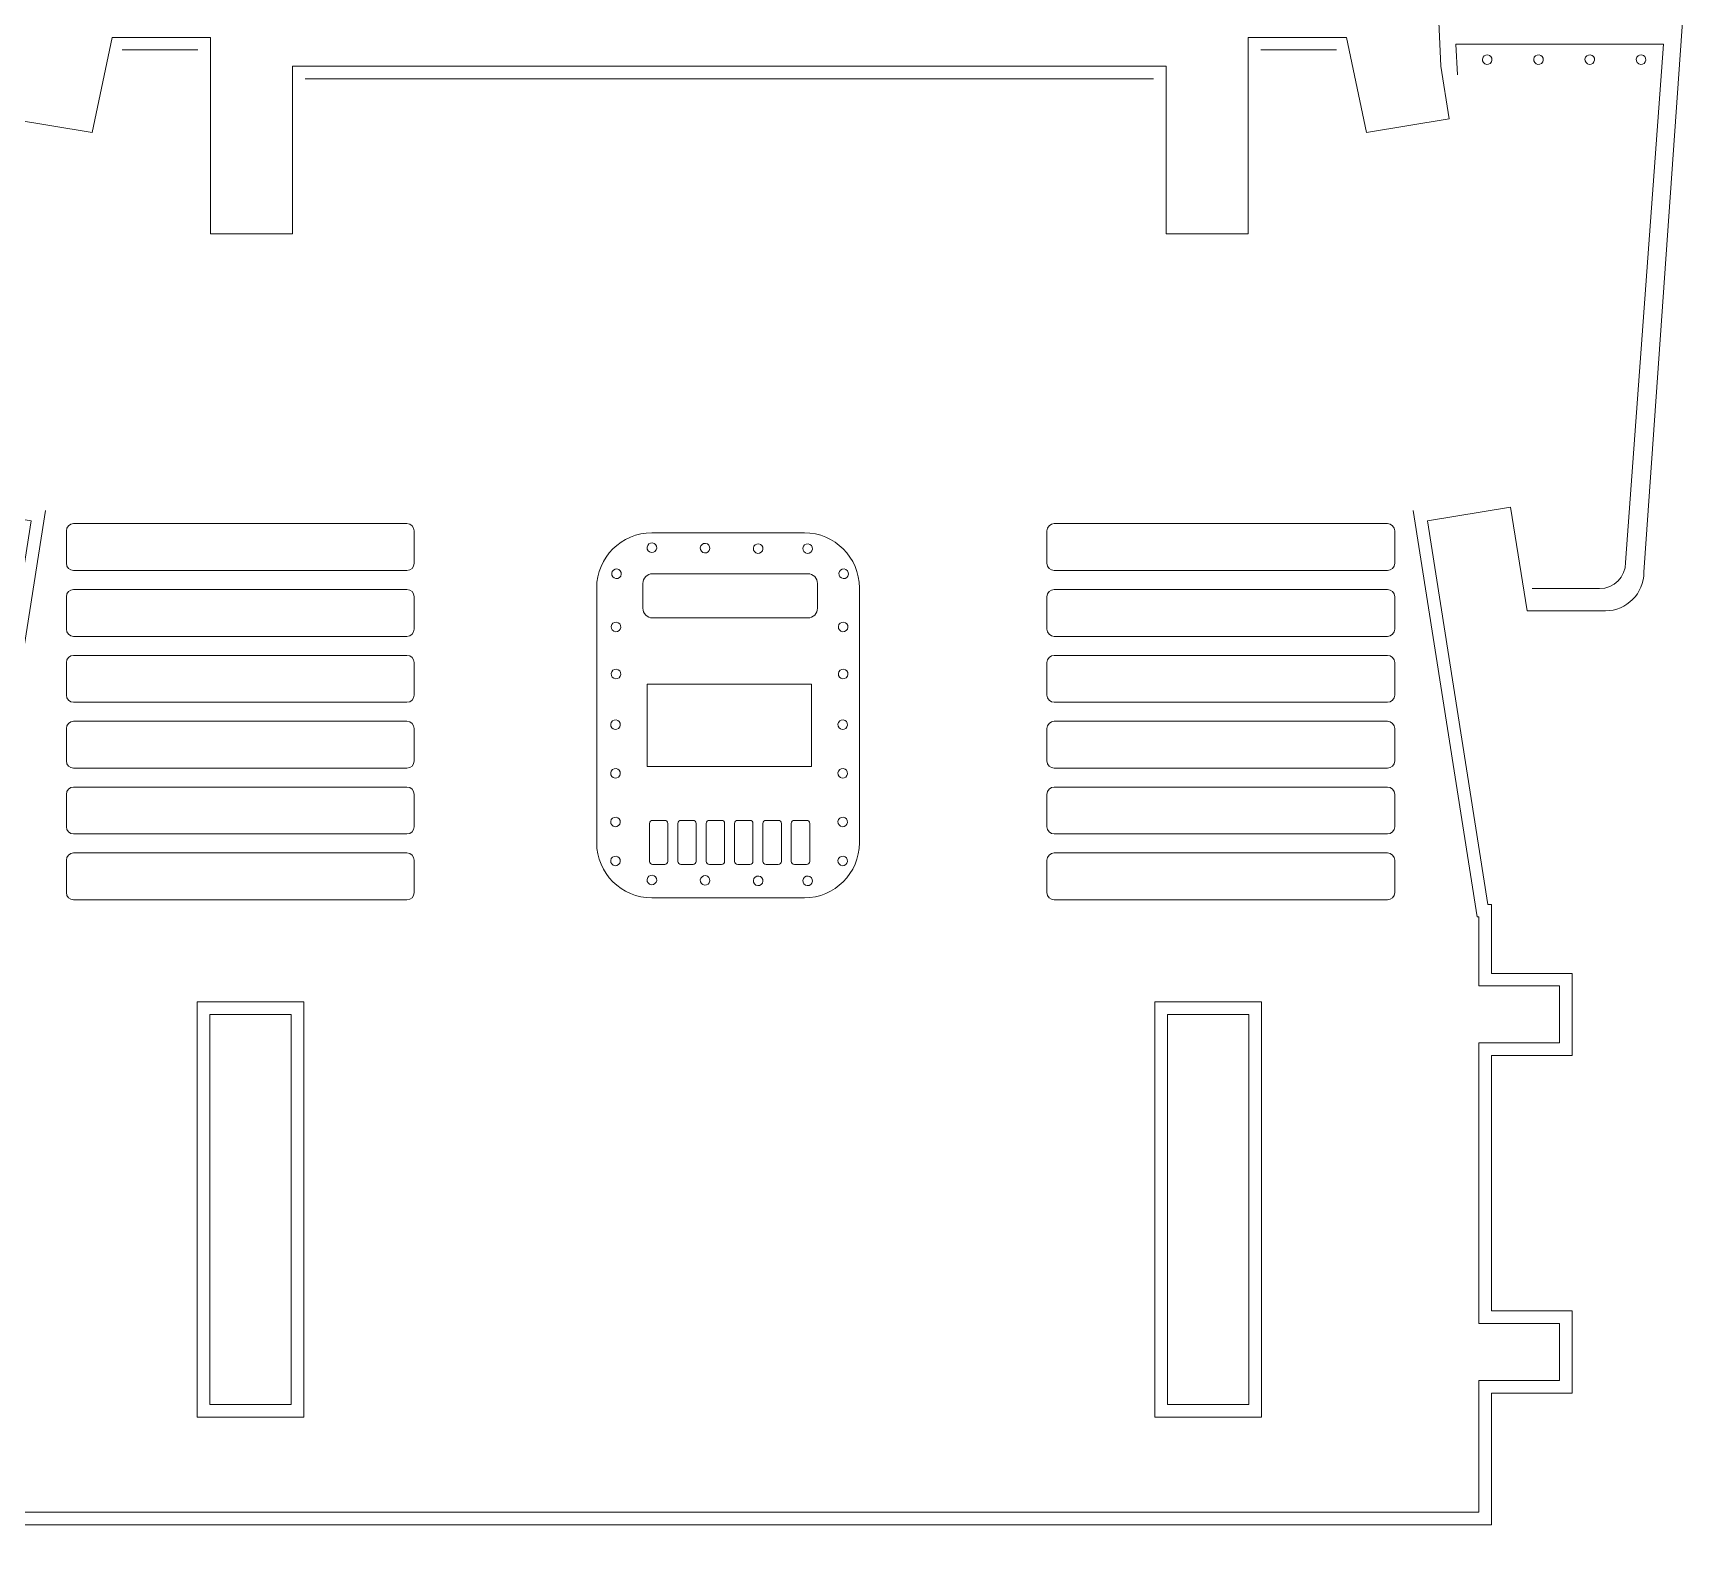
# Model space of a CAD drawing. Header units: centimetres. Extents: x -162 to 162, y -134 to 134.
# Drawn here: x 50.65 to 65.95, y -57.49 to -43.3 of the extents above; entities that cross this region are included whole.
import ezdxf

# ---------------------------------------------------------------- set-up
doc = ezdxf.new("R2010")
doc.units = ezdxf.units.CM
doc.header["$MEASUREMENT"] = 0
doc.layers.add('Capa 1', color=7, linetype='Continuous')
doc.layers.add('GUIDE', color=7, linetype='Continuous')

msp = doc.modelspace()

# ---------------------------------------------------------------- linework, layer by layer
at = {"layer": 'Capa 1', "lineweight": 9}
for points, knots in [([(63.68778, -43.20147), (63.68778, -43.20147), (63.70747, -43.61366), (63.70747, -43.61366), (63.70747, -43.61366), (63.78457, -44.10111), (63.78457, -44.10111), (63.78457, -44.10111), (63.01841, -44.22834), (63.01841, -44.22834), (63.01841, -44.22834), (62.83294, -43.34484), (62.83294, -43.34484), (62.83294, -43.34484), (61.92074, -43.34484), (61.92074, -43.34484), (61.92074, -43.34484), (61.92074, -45.16741), (61.92074, -45.16741), (61.92074, -45.16741), (61.1591, -45.16741), (61.1591, -45.16741), (61.1591, -45.16741), (61.1591, -43.61366), (61.1591, -43.61366), (61.1591, -43.61366), (56.91203, -43.61366), (56.91203, -43.61366), (56.91203, -43.61366), (53.06078, -43.61366), (53.06078, -43.61366), (53.06078, -43.61366), (53.06078, -45.16741), (53.06078, -45.16741), (53.06078, -45.16741), (52.29913, -45.16741), (52.29913, -45.16741), (52.29913, -45.16741), (52.29913, -43.34484), (52.29913, -43.34484), (52.29913, -43.34484), (51.38693, -43.34484), (51.38693, -43.34484), (51.38693, -43.34484), (51.20147, -44.22834), (51.20147, -44.22834), (51.20147, -44.22834), (50.43531, -44.10111), (50.43531, -44.10111), (50.43531, -44.10111), (50.5124, -43.61366), (50.5124, -43.61366), (50.5124, -43.61366), (50.53209, -43.20147), (50.53209, -43.20147), (50.53209, -43.20147), (48.27135, -43.20147), (48.27135, -43.20147), (48.27135, -43.20147), (48.62977, -48.30273), (48.62977, -48.30273), (48.62977, -48.50075), (48.79017, -48.66115), (48.98732, -48.66115), (48.98732, -48.66115), (49.71401, -48.66115), (49.71401, -48.66115), (49.71401, -48.66115), (49.86631, -47.69876), (49.86631, -47.69876), (49.86631, -47.69876), (50.63605, -47.82691), (50.63605, -47.82691), (50.63605, -47.82691), (50.07689, -51.38248), (50.07689, -51.38248), (50.07689, -51.38248), (50.04377, -51.38248), (50.04377, -51.38248), (50.04377, -51.38248), (50.04377, -52.02206), (50.04377, -52.02206), (50.04377, -52.02206), (49.28234, -52.02206), (49.28234, -52.02206), (49.28234, -52.02206), (49.28234, -52.78405), (49.28234, -52.78405), (49.28234, -52.78405), (50.04377, -52.78405), (50.04377, -52.78405), (50.04377, -52.78405), (50.04377, -55.15042), (50.04377, -55.15042), (50.04377, -55.15042), (49.28234, -55.15042), (49.28234, -55.15042), (49.28234, -55.15042), (49.28234, -55.91242), (49.28234, -55.91242), (49.28234, -55.91242), (50.04377, -55.91242), (50.04377, -55.91242), (50.04377, -55.91242), (50.04377, -57.13334), (50.04377, -57.13334), (50.04377, -57.13334), (56.91203, -57.13334), (56.91203, -57.13334), (56.91203, -57.13334), (64.17611, -57.13334), (64.17611, -57.13334), (64.17611, -57.13334), (64.17611, -55.91242), (64.17611, -55.91242), (64.17611, -55.91242), (64.92533, -55.91242), (64.92533, -55.91242), (64.92533, -55.91242), (64.92533, -55.15042), (64.92533, -55.15042), (64.92533, -55.15042), (64.17611, -55.15042), (64.17611, -55.15042), (64.17611, -55.15042), (64.17611, -52.78405), (64.17611, -52.78405), (64.17611, -52.78405), (64.92533, -52.78405), (64.92533, -52.78405), (64.92533, -52.78405), (64.92533, -52.02206), (64.92533, -52.02206), (64.92533, -52.02206), (64.17611, -52.02206), (64.17611, -52.02206), (64.17611, -52.02206), (64.17611, -51.38248), (64.17611, -51.38248), (64.17611, -51.38248), (64.14299, -51.38248), (64.14299, -51.38248), (64.14299, -51.38248), (63.58383, -47.82691), (63.58383, -47.82691), (63.58383, -47.82691), (64.35357, -47.69876), (64.35357, -47.69876), (64.35357, -47.69876), (64.50587, -48.66115), (64.50587, -48.66115), (64.50587, -48.66115), (65.23256, -48.66115), (65.23256, -48.66115), (65.42971, -48.66115), (65.59011, -48.50075), (65.59011, -48.30273), (65.59011, -48.30273), (65.94853, -43.20147), (65.94853, -43.20147), (65.94853, -43.20147), (63.68778, -43.20147), (63.68778, -43.20147)], [0, 0, 0, 0, 0.01851852, 0.01851852, 0.01851852, 0.03703704, 0.03703704, 0.03703704, 0.05555556, 0.05555556, 0.05555556, 0.07407407, 0.07407407, 0.07407407, 0.09259259, 0.09259259, 0.09259259, 0.11111111, 0.11111111, 0.11111111, 0.12962963, 0.12962963, 0.12962963, 0.14814815, 0.14814815, 0.14814815, 0.16666667, 0.16666667, 0.16666667, 0.18518519, 0.18518519, 0.18518519, 0.2037037, 0.2037037, 0.2037037, 0.22222222, 0.22222222, 0.22222222, 0.24074074, 0.24074074, 0.24074074, 0.25925926, 0.25925926, 0.25925926, 0.27777778, 0.27777778, 0.27777778, 0.2962963, 0.2962963, 0.2962963, 0.31481481, 0.31481481, 0.31481481, 0.33333333, 0.33333333, 0.33333333, 0.35185185, 0.35185185, 0.35185185, 0.37037037, 0.37037037, 0.37037037, 0.38888889, 0.38888889, 0.38888889, 0.40740741, 0.40740741, 0.40740741, 0.42592593, 0.42592593, 0.42592593, 0.44444444, 0.44444444, 0.44444444, 0.46296296, 0.46296296, 0.46296296, 0.48148148, 0.48148148, 0.48148148, 0.5, 0.5, 0.5, 0.51851852, 0.51851852, 0.51851852, 0.53703704, 0.53703704, 0.53703704, 0.55555556, 0.55555556, 0.55555556, 0.57407407, 0.57407407, 0.57407407, 0.59259259, 0.59259259, 0.59259259, 0.61111111, 0.61111111, 0.61111111, 0.62962963, 0.62962963, 0.62962963, 0.64814815, 0.64814815, 0.64814815, 0.66666667, 0.66666667, 0.66666667, 0.68518519, 0.68518519, 0.68518519, 0.7037037, 0.7037037, 0.7037037, 0.72222222, 0.72222222, 0.72222222, 0.74074074, 0.74074074, 0.74074074, 0.75925926, 0.75925926, 0.75925926, 0.77777778, 0.77777778, 0.77777778, 0.7962963, 0.7962963, 0.7962963, 0.81481481, 0.81481481, 0.81481481, 0.83333333, 0.83333333, 0.83333333, 0.85185185, 0.85185185, 0.85185185, 0.87037037, 0.87037037, 0.87037037, 0.88888889, 0.88888889, 0.88888889, 0.90740741, 0.90740741, 0.90740741, 0.92592593, 0.92592593, 0.92592593, 0.94444444, 0.94444444, 0.94444444, 0.96296296, 0.96296296, 0.96296296, 0.98148148, 0.98148148, 0.98148148, 1, 1, 1, 1]), ([(57.87215, -50.10315), (57.87215, -50.10315), (56.34772, -50.10315), (56.34772, -50.10315), (56.34772, -50.10315), (56.34772, -49.34116), (56.34772, -49.34116), (56.34772, -49.34116), (57.87215, -49.34116), (57.87215, -49.34116), (57.87215, -49.34116), (57.87215, -50.10315), (57.87215, -50.10315)], [0, 0, 0, 0, 0.25, 0.25, 0.25, 0.5, 0.5, 0.5, 0.75, 0.75, 0.75, 1, 1, 1, 1]), ([(53.04822, -56.01957), (53.04822, -56.01957), (52.29196, -56.01957), (52.29196, -56.01957), (52.29196, -56.01957), (52.29196, -52.40305), (52.29196, -52.40305), (52.29196, -52.40305), (53.04822, -52.40305), (53.04822, -52.40305), (53.04822, -52.40305), (53.04822, -56.01957), (53.04822, -56.01957)], [0, 0, 0, 0, 0.25, 0.25, 0.25, 0.5, 0.5, 0.5, 0.75, 0.75, 0.75, 1, 1, 1, 1]), ([(61.92792, -56.01957), (61.92792, -56.01957), (61.17165, -56.01957), (61.17165, -56.01957), (61.17165, -56.01957), (61.17165, -52.40305), (61.17165, -52.40305), (61.17165, -52.40305), (61.92792, -52.40305), (61.92792, -52.40305), (61.92792, -52.40305), (61.92792, -56.01957), (61.92792, -56.01957)], [0, 0, 0, 0, 0.25, 0.25, 0.25, 0.5, 0.5, 0.5, 0.75, 0.75, 0.75, 1, 1, 1, 1])]:
    msp.add_open_spline(points, degree=3, knots=knots, dxfattribs=at)
at = {"layer": 'Capa 1', "color": 4, "lineweight": 9}
for points, knots in [([(63.86041, -43.69128), (63.86041, -43.69128), (63.84689, -43.40793), (63.84689, -43.40793), (63.84689, -43.40793), (65.77012, -43.40793), (65.77012, -43.40793), (65.77012, -43.40793), (65.42023, -48.21312), (65.42023, -48.21312), (65.42023, -48.3463), (65.31225, -48.45472), (65.17951, -48.45472), (65.17951, -48.45472), (64.55262, -48.45472), (64.55262, -48.45472)], [0, 0, 0, 0, 0.2, 0.2, 0.2, 0.4, 0.4, 0.4, 0.6, 0.6, 0.6, 0.8, 0.8, 0.8, 1, 1, 1, 1]), ([(64.14167, -43.50699), (64.16613, -43.50962), (64.18381, -43.53158), (64.18118, -43.55604), (64.17854, -43.5805), (64.15659, -43.59817), (64.13214, -43.59555), (64.10769, -43.59292), (64.09001, -43.57096), (64.09264, -43.5465), (64.09527, -43.52204), (64.11723, -43.50437), (64.14167, -43.50699)], [0, 0, 0, 0, 0.25, 0.25, 0.25, 0.5, 0.5, 0.5, 0.75, 0.75, 0.75, 1, 1, 1, 1]), ([(64.6171, -43.50699), (64.64155, -43.50962), (64.65924, -43.53158), (64.6566, -43.55604), (64.65397, -43.5805), (64.63202, -43.59817), (64.60757, -43.59555), (64.58312, -43.59292), (64.56543, -43.57096), (64.56807, -43.5465), (64.5707, -43.52204), (64.59265, -43.50437), (64.6171, -43.50699)], [0, 0, 0, 0, 0.25, 0.25, 0.25, 0.5, 0.5, 0.5, 0.75, 0.75, 0.75, 1, 1, 1, 1]), ([(65.09253, -43.50699), (65.11698, -43.50962), (65.13466, -43.53158), (65.13203, -43.55604), (65.1294, -43.5805), (65.10744, -43.59817), (65.083, -43.59555), (65.05854, -43.59292), (65.04086, -43.57096), (65.04349, -43.5465), (65.04612, -43.52204), (65.06808, -43.50437), (65.09253, -43.50699)], [0, 0, 0, 0, 0.25, 0.25, 0.25, 0.5, 0.5, 0.5, 0.75, 0.75, 0.75, 1, 1, 1, 1]), ([(65.56795, -43.50699), (65.59241, -43.50962), (65.61009, -43.53158), (65.60746, -43.55604), (65.60482, -43.5805), (65.58287, -43.59817), (65.55842, -43.59555), (65.53397, -43.59292), (65.51629, -43.57096), (65.51892, -43.5465), (65.52155, -43.52204), (65.54351, -43.50437), (65.56795, -43.50699)], [0, 0, 0, 0, 0.25, 0.25, 0.25, 0.5, 0.5, 0.5, 0.75, 0.75, 0.75, 1, 1, 1, 1]), ([(63.45042, -47.73061), (63.45042, -47.73061), (64.0431, -51.4993), (64.0431, -51.4993), (64.0431, -51.4993), (64.05928, -51.4993), (64.05928, -51.4993), (64.05928, -51.4993), (64.05928, -52.13888), (64.05928, -52.13888), (64.05928, -52.13888), (64.8085, -52.13888), (64.8085, -52.13888), (64.8085, -52.13888), (64.8085, -52.66723), (64.8085, -52.66723), (64.8085, -52.66723), (64.05928, -52.66723), (64.05928, -52.66723), (64.05928, -52.66723), (64.05928, -55.26719), (64.05928, -55.26719), (64.05928, -55.26719), (64.8085, -55.26719), (64.8085, -55.26719), (64.8085, -55.26719), (64.8085, -55.79555), (64.8085, -55.79555), (64.8085, -55.79555), (64.05928, -55.79555), (64.05928, -55.79555), (64.05928, -55.79555), (64.05928, -57.01652), (64.05928, -57.01652), (64.05928, -57.01652), (50.16058, -57.01652), (50.16058, -57.01652), (50.16058, -57.01652), (50.16058, -55.79555), (50.16058, -55.79555), (50.16058, -55.79555), (49.39919, -55.79555), (49.39919, -55.79555), (49.39919, -55.79555), (49.39919, -55.26719), (49.39919, -55.26719), (49.39919, -55.26719), (50.16058, -55.26719), (50.16058, -55.26719), (50.16058, -55.26719), (50.16058, -52.66723), (50.16058, -52.66723), (50.16058, -52.66723), (49.39919, -52.66723), (49.39919, -52.66723), (49.39919, -52.66723), (49.39919, -52.13888), (49.39919, -52.13888), (49.39919, -52.13888), (50.16058, -52.13888), (50.16058, -52.13888), (50.16058, -52.13888), (50.16058, -51.4993), (50.16058, -51.4993), (50.16058, -51.4993), (50.17677, -51.4993), (50.17677, -51.4993), (50.17677, -51.4993), (50.76944, -47.73061), (50.76944, -47.73061)], [0, 0, 0, 0, 0.04347826, 0.04347826, 0.04347826, 0.08695652, 0.08695652, 0.08695652, 0.13043478, 0.13043478, 0.13043478, 0.17391304, 0.17391304, 0.17391304, 0.2173913, 0.2173913, 0.2173913, 0.26086957, 0.26086957, 0.26086957, 0.30434783, 0.30434783, 0.30434783, 0.34782609, 0.34782609, 0.34782609, 0.39130435, 0.39130435, 0.39130435, 0.43478261, 0.43478261, 0.43478261, 0.47826087, 0.47826087, 0.47826087, 0.52173913, 0.52173913, 0.52173913, 0.56521739, 0.56521739, 0.56521739, 0.60869565, 0.60869565, 0.60869565, 0.65217391, 0.65217391, 0.65217391, 0.69565217, 0.69565217, 0.69565217, 0.73913043, 0.73913043, 0.73913043, 0.7826087, 0.7826087, 0.7826087, 0.82608696, 0.82608696, 0.82608696, 0.86956522, 0.86956522, 0.86956522, 0.91304348, 0.91304348, 0.91304348, 0.95652174, 0.95652174, 0.95652174, 1, 1, 1, 1]), ([(50.96314, -48.22059), (50.96314, -48.22059), (50.96314, -47.92057), (50.96314, -47.92057), (50.96314, -47.88347), (50.9935, -47.85312), (51.0306, -47.85312), (51.0306, -47.85312), (54.12037, -47.85312), (54.12037, -47.85312), (54.15747, -47.85312), (54.18782, -47.88347), (54.18782, -47.92057), (54.18782, -47.92057), (54.18782, -48.22059), (54.18782, -48.22059), (54.18782, -48.25769), (54.15747, -48.28804), (54.12037, -48.28804), (54.12037, -48.28804), (51.0306, -48.28804), (51.0306, -48.28804), (50.9935, -48.28804), (50.96314, -48.25769), (50.96314, -48.22059)], [0, 0, 0, 0, 0.125, 0.125, 0.125, 0.25, 0.25, 0.25, 0.375, 0.375, 0.375, 0.5, 0.5, 0.5, 0.625, 0.625, 0.625, 0.75, 0.75, 0.75, 0.875, 0.875, 0.875, 1, 1, 1, 1]), ([(60.055, -48.22059), (60.055, -48.22059), (60.055, -47.92057), (60.055, -47.92057), (60.055, -47.88347), (60.08535, -47.85312), (60.12245, -47.85312), (60.12245, -47.85312), (63.21223, -47.85312), (63.21223, -47.85312), (63.24933, -47.85312), (63.27968, -47.88347), (63.27968, -47.92057), (63.27968, -47.92057), (63.27968, -48.22059), (63.27968, -48.22059), (63.27968, -48.25769), (63.24933, -48.28804), (63.21223, -48.28804), (63.21223, -48.28804), (60.12245, -48.28804), (60.12245, -48.28804), (60.08535, -48.28804), (60.055, -48.25769), (60.055, -48.22059)], [0, 0, 0, 0, 0.125, 0.125, 0.125, 0.25, 0.25, 0.25, 0.375, 0.375, 0.375, 0.5, 0.5, 0.5, 0.625, 0.625, 0.625, 0.75, 0.75, 0.75, 0.875, 0.875, 0.875, 1, 1, 1, 1]), ([(57.8055, -51.32244), (57.8055, -51.32244), (56.39084, -51.32244), (56.39084, -51.32244), (56.11008, -51.32244), (55.88036, -51.09272), (55.88036, -50.81195), (55.88036, -50.81195), (55.88036, -48.44826), (55.88036, -48.44826), (55.88036, -48.1675), (56.11008, -47.93778), (56.39084, -47.93778), (56.39084, -47.93778), (57.8055, -47.93778), (57.8055, -47.93778), (58.08626, -47.93778), (58.31598, -48.1675), (58.31598, -48.44826), (58.31598, -48.44826), (58.31598, -50.81195), (58.31598, -50.81195), (58.31598, -51.09272), (58.08626, -51.32244), (57.8055, -51.32244)], [0, 0, 0, 0, 0.125, 0.125, 0.125, 0.25, 0.25, 0.25, 0.375, 0.375, 0.375, 0.5, 0.5, 0.5, 0.625, 0.625, 0.625, 0.75, 0.75, 0.75, 0.875, 0.875, 0.875, 1, 1, 1, 1]), ([(56.43654, -48.08033), (56.43899, -48.05586), (56.42114, -48.03405), (56.39663, -48.03162), (56.37218, -48.02919), (56.35039, -48.04705), (56.34794, -48.07152), (56.34553, -48.09599), (56.36338, -48.1178), (56.38784, -48.12023), (56.4123, -48.12266), (56.43413, -48.1048), (56.43654, -48.08033)], [0, 0, 0, 0, 0.25, 0.25, 0.25, 0.5, 0.5, 0.5, 0.75, 0.75, 0.75, 1, 1, 1, 1]), ([(56.84068, -48.07577), (56.83823, -48.10023), (56.85613, -48.12204), (56.88058, -48.12448), (56.90504, -48.12691), (56.92687, -48.10904), (56.92928, -48.08458), (56.93173, -48.06011), (56.91388, -48.0383), (56.88938, -48.03586), (56.86492, -48.03343), (56.84313, -48.0513), (56.84068, -48.07577)], [0, 0, 0, 0, 0.25, 0.25, 0.25, 0.5, 0.5, 0.5, 0.75, 0.75, 0.75, 1, 1, 1, 1]), ([(57.33342, -48.08001), (57.33097, -48.10448), (57.34887, -48.12629), (57.37333, -48.12872), (57.39778, -48.13116), (57.41962, -48.11329), (57.42202, -48.08882), (57.42447, -48.06435), (57.40662, -48.04254), (57.38212, -48.04011), (57.35766, -48.03768), (57.33583, -48.05554), (57.33342, -48.08001)], [0, 0, 0, 0, 0.25, 0.25, 0.25, 0.5, 0.5, 0.5, 0.75, 0.75, 0.75, 1, 1, 1, 1]), ([(57.79222, -48.08001), (57.78977, -48.10448), (57.80767, -48.12629), (57.83213, -48.12872), (57.85659, -48.13116), (57.87842, -48.11329), (57.88082, -48.08882), (57.88327, -48.06435), (57.86542, -48.04254), (57.84092, -48.04011), (57.81646, -48.03768), (57.79463, -48.05554), (57.79222, -48.08001)], [0, 0, 0, 0, 0.25, 0.25, 0.25, 0.5, 0.5, 0.5, 0.75, 0.75, 0.75, 1, 1, 1, 1]), ([(56.05901, -48.36201), (56.08348, -48.36446), (56.10529, -48.34661), (56.10772, -48.32211), (56.11015, -48.29765), (56.09229, -48.27586), (56.06782, -48.27341), (56.04335, -48.271), (56.02154, -48.28886), (56.01911, -48.31331), (56.01667, -48.33777), (56.03454, -48.3596), (56.05901, -48.36201)], [0, 0, 0, 0, 0.25, 0.25, 0.25, 0.5, 0.5, 0.5, 0.75, 0.75, 0.75, 1, 1, 1, 1]), ([(57.83803, -48.72687), (57.83803, -48.72687), (56.39758, -48.72687), (56.39758, -48.72687), (56.3483, -48.72687), (56.30797, -48.68655), (56.30797, -48.63726), (56.30797, -48.63726), (56.30797, -48.40732), (56.30797, -48.40732), (56.30797, -48.35804), (56.3483, -48.31771), (56.39758, -48.31771), (56.39758, -48.31771), (57.83803, -48.31771), (57.83803, -48.31771), (57.88731, -48.31771), (57.92764, -48.35804), (57.92764, -48.40732), (57.92764, -48.40732), (57.92764, -48.63726), (57.92764, -48.63726), (57.92764, -48.68655), (57.88731, -48.72687), (57.83803, -48.72687)], [0, 0, 0, 0, 0.125, 0.125, 0.125, 0.25, 0.25, 0.25, 0.375, 0.375, 0.375, 0.5, 0.5, 0.5, 0.625, 0.625, 0.625, 0.75, 0.75, 0.75, 0.875, 0.875, 0.875, 1, 1, 1, 1]), ([(58.16554, -48.36201), (58.19001, -48.36446), (58.21182, -48.34661), (58.21425, -48.32211), (58.21668, -48.29765), (58.19882, -48.27586), (58.17435, -48.27341), (58.14988, -48.271), (58.12807, -48.28886), (58.12564, -48.31331), (58.12321, -48.33777), (58.14107, -48.3596), (58.16554, -48.36201)], [0, 0, 0, 0, 0.25, 0.25, 0.25, 0.5, 0.5, 0.5, 0.75, 0.75, 0.75, 1, 1, 1, 1]), ([(50.96314, -48.83109), (50.96314, -48.83109), (50.96314, -48.53108), (50.96314, -48.53108), (50.96314, -48.49398), (50.9935, -48.46362), (51.0306, -48.46362), (51.0306, -48.46362), (54.12037, -48.46362), (54.12037, -48.46362), (54.15747, -48.46362), (54.18782, -48.49398), (54.18782, -48.53108), (54.18782, -48.53108), (54.18782, -48.83109), (54.18782, -48.83109), (54.18782, -48.86819), (54.15747, -48.89855), (54.12037, -48.89855), (54.12037, -48.89855), (51.0306, -48.89855), (51.0306, -48.89855), (50.9935, -48.89855), (50.96314, -48.86819), (50.96314, -48.83109)], [0, 0, 0, 0, 0.125, 0.125, 0.125, 0.25, 0.25, 0.25, 0.375, 0.375, 0.375, 0.5, 0.5, 0.5, 0.625, 0.625, 0.625, 0.75, 0.75, 0.75, 0.875, 0.875, 0.875, 1, 1, 1, 1]), ([(60.055, -48.83109), (60.055, -48.83109), (60.055, -48.53108), (60.055, -48.53108), (60.055, -48.49398), (60.08535, -48.46362), (60.12245, -48.46362), (60.12245, -48.46362), (63.21223, -48.46362), (63.21223, -48.46362), (63.24933, -48.46362), (63.27968, -48.49398), (63.27968, -48.53108), (63.27968, -48.53108), (63.27968, -48.83109), (63.27968, -48.83109), (63.27968, -48.86819), (63.24933, -48.89855), (63.21223, -48.89855), (63.21223, -48.89855), (60.12245, -48.89855), (60.12245, -48.89855), (60.08535, -48.89855), (60.055, -48.86819), (60.055, -48.83109)], [0, 0, 0, 0, 0.125, 0.125, 0.125, 0.25, 0.25, 0.25, 0.375, 0.375, 0.375, 0.5, 0.5, 0.5, 0.625, 0.625, 0.625, 0.75, 0.75, 0.75, 0.875, 0.875, 0.875, 1, 1, 1, 1]), ([(56.06357, -48.76615), (56.0391, -48.7637), (56.01729, -48.7816), (56.01486, -48.80606), (56.01243, -48.83051), (56.03029, -48.85235), (56.05476, -48.85475), (56.07923, -48.8572), (56.10104, -48.83935), (56.10347, -48.81485), (56.10591, -48.79039), (56.08804, -48.7686), (56.06357, -48.76615)], [0, 0, 0, 0, 0.25, 0.25, 0.25, 0.5, 0.5, 0.5, 0.75, 0.75, 0.75, 1, 1, 1, 1]), ([(58.1701, -48.76615), (58.14563, -48.7637), (58.12382, -48.7816), (58.12139, -48.80606), (58.11896, -48.83051), (58.13682, -48.85235), (58.16129, -48.85475), (58.18576, -48.8572), (58.20757, -48.83935), (58.21, -48.81485), (58.21244, -48.79039), (58.19457, -48.7686), (58.1701, -48.76615)], [0, 0, 0, 0, 0.25, 0.25, 0.25, 0.5, 0.5, 0.5, 0.75, 0.75, 0.75, 1, 1, 1, 1]), ([(50.96314, -49.44159), (50.96314, -49.44159), (50.96314, -49.14158), (50.96314, -49.14158), (50.96314, -49.10448), (50.9935, -49.07412), (51.0306, -49.07412), (51.0306, -49.07412), (54.12037, -49.07412), (54.12037, -49.07412), (54.15747, -49.07412), (54.18782, -49.10448), (54.18782, -49.14158), (54.18782, -49.14158), (54.18782, -49.44159), (54.18782, -49.44159), (54.18782, -49.47869), (54.15747, -49.50905), (54.12037, -49.50905), (54.12037, -49.50905), (51.0306, -49.50905), (51.0306, -49.50905), (50.9935, -49.50905), (50.96314, -49.47869), (50.96314, -49.44159)], [0, 0, 0, 0, 0.125, 0.125, 0.125, 0.25, 0.25, 0.25, 0.375, 0.375, 0.375, 0.5, 0.5, 0.5, 0.625, 0.625, 0.625, 0.75, 0.75, 0.75, 0.875, 0.875, 0.875, 1, 1, 1, 1]), ([(60.055, -49.44159), (60.055, -49.44159), (60.055, -49.14158), (60.055, -49.14158), (60.055, -49.10448), (60.08535, -49.07412), (60.12245, -49.07412), (60.12245, -49.07412), (63.21223, -49.07412), (63.21223, -49.07412), (63.24933, -49.07412), (63.27968, -49.10448), (63.27968, -49.14158), (63.27968, -49.14158), (63.27968, -49.44159), (63.27968, -49.44159), (63.27968, -49.47869), (63.24933, -49.50905), (63.21223, -49.50905), (63.21223, -49.50905), (60.12245, -49.50905), (60.12245, -49.50905), (60.08535, -49.50905), (60.055, -49.47869), (60.055, -49.44159)], [0, 0, 0, 0, 0.125, 0.125, 0.125, 0.25, 0.25, 0.25, 0.375, 0.375, 0.375, 0.5, 0.5, 0.5, 0.625, 0.625, 0.625, 0.75, 0.75, 0.75, 0.875, 0.875, 0.875, 1, 1, 1, 1]), ([(56.06357, -49.20276), (56.0391, -49.20031), (56.01729, -49.21821), (56.01486, -49.24266), (56.01243, -49.26712), (56.03029, -49.28896), (56.05476, -49.29136), (56.07923, -49.29381), (56.10104, -49.27596), (56.10347, -49.25146), (56.10591, -49.227), (56.08804, -49.20521), (56.06357, -49.20276)], [0, 0, 0, 0, 0.25, 0.25, 0.25, 0.5, 0.5, 0.5, 0.75, 0.75, 0.75, 1, 1, 1, 1]), ([(58.1701, -49.20276), (58.14563, -49.20031), (58.12382, -49.21821), (58.12139, -49.24266), (58.11896, -49.26712), (58.13682, -49.28896), (58.16129, -49.29136), (58.18576, -49.29381), (58.20757, -49.27596), (58.21, -49.25146), (58.21244, -49.227), (58.19457, -49.20521), (58.1701, -49.20276)], [0, 0, 0, 0, 0.25, 0.25, 0.25, 0.5, 0.5, 0.5, 0.75, 0.75, 0.75, 1, 1, 1, 1]), ([(50.96314, -50.0521), (50.96314, -50.0521), (50.96314, -49.75208), (50.96314, -49.75208), (50.96314, -49.71498), (50.9935, -49.68463), (51.0306, -49.68463), (51.0306, -49.68463), (54.12037, -49.68463), (54.12037, -49.68463), (54.15747, -49.68463), (54.18782, -49.71498), (54.18782, -49.75208), (54.18782, -49.75208), (54.18782, -50.0521), (54.18782, -50.0521), (54.18782, -50.0892), (54.15747, -50.11955), (54.12037, -50.11955), (54.12037, -50.11955), (51.0306, -50.11955), (51.0306, -50.11955), (50.9935, -50.11955), (50.96314, -50.0892), (50.96314, -50.0521)], [0, 0, 0, 0, 0.125, 0.125, 0.125, 0.25, 0.25, 0.25, 0.375, 0.375, 0.375, 0.5, 0.5, 0.5, 0.625, 0.625, 0.625, 0.75, 0.75, 0.75, 0.875, 0.875, 0.875, 1, 1, 1, 1]), ([(56.05933, -49.67217), (56.03486, -49.66972), (56.01305, -49.68761), (56.01062, -49.71207), (56.00818, -49.73653), (56.02605, -49.75836), (56.05052, -49.76077), (56.07499, -49.76322), (56.0968, -49.74537), (56.09923, -49.72086), (56.10166, -49.69641), (56.0838, -49.67457), (56.05933, -49.67217)], [0, 0, 0, 0, 0.25, 0.25, 0.25, 0.5, 0.5, 0.5, 0.75, 0.75, 0.75, 1, 1, 1, 1]), ([(58.16586, -49.67217), (58.14139, -49.66972), (58.11958, -49.68761), (58.11715, -49.71207), (58.11471, -49.73653), (58.13258, -49.75836), (58.15705, -49.76077), (58.18152, -49.76322), (58.20333, -49.74537), (58.20576, -49.72086), (58.20819, -49.69641), (58.19033, -49.67457), (58.16586, -49.67217)], [0, 0, 0, 0, 0.25, 0.25, 0.25, 0.5, 0.5, 0.5, 0.75, 0.75, 0.75, 1, 1, 1, 1]), ([(60.055, -50.0521), (60.055, -50.0521), (60.055, -49.75208), (60.055, -49.75208), (60.055, -49.71498), (60.08535, -49.68463), (60.12245, -49.68463), (60.12245, -49.68463), (63.21223, -49.68463), (63.21223, -49.68463), (63.24933, -49.68463), (63.27968, -49.71498), (63.27968, -49.75208), (63.27968, -49.75208), (63.27968, -50.0521), (63.27968, -50.0521), (63.27968, -50.0892), (63.24933, -50.11955), (63.21223, -50.11955), (63.21223, -50.11955), (60.12245, -50.11955), (60.12245, -50.11955), (60.08535, -50.11955), (60.055, -50.0892), (60.055, -50.0521)], [0, 0, 0, 0, 0.125, 0.125, 0.125, 0.25, 0.25, 0.25, 0.375, 0.375, 0.375, 0.5, 0.5, 0.5, 0.625, 0.625, 0.625, 0.75, 0.75, 0.75, 0.875, 0.875, 0.875, 1, 1, 1, 1]), ([(56.05933, -50.1231), (56.03486, -50.12065), (56.01305, -50.13855), (56.01062, -50.163), (56.00818, -50.18746), (56.02605, -50.20929), (56.05052, -50.2117), (56.07499, -50.21415), (56.0968, -50.1963), (56.09923, -50.1718), (56.10166, -50.14734), (56.0838, -50.12551), (56.05933, -50.1231)], [0, 0, 0, 0, 0.25, 0.25, 0.25, 0.5, 0.5, 0.5, 0.75, 0.75, 0.75, 1, 1, 1, 1]), ([(58.16586, -50.1231), (58.14139, -50.12065), (58.11958, -50.13855), (58.11715, -50.163), (58.11471, -50.18746), (58.13258, -50.20929), (58.15705, -50.2117), (58.18152, -50.21415), (58.20333, -50.1963), (58.20576, -50.1718), (58.20819, -50.14734), (58.19033, -50.12551), (58.16586, -50.1231)], [0, 0, 0, 0, 0.25, 0.25, 0.25, 0.5, 0.5, 0.5, 0.75, 0.75, 0.75, 1, 1, 1, 1]), ([(50.96314, -50.6626), (50.96314, -50.6626), (50.96314, -50.36259), (50.96314, -50.36259), (50.96314, -50.32549), (50.9935, -50.29513), (51.0306, -50.29513), (51.0306, -50.29513), (54.12037, -50.29513), (54.12037, -50.29513), (54.15747, -50.29513), (54.18782, -50.32549), (54.18782, -50.36259), (54.18782, -50.36259), (54.18782, -50.6626), (54.18782, -50.6626), (54.18782, -50.6997), (54.15747, -50.73006), (54.12037, -50.73006), (54.12037, -50.73006), (51.0306, -50.73006), (51.0306, -50.73006), (50.9935, -50.73006), (50.96314, -50.6997), (50.96314, -50.6626)], [0, 0, 0, 0, 0.125, 0.125, 0.125, 0.25, 0.25, 0.25, 0.375, 0.375, 0.375, 0.5, 0.5, 0.5, 0.625, 0.625, 0.625, 0.75, 0.75, 0.75, 0.875, 0.875, 0.875, 1, 1, 1, 1]), ([(60.055, -50.6626), (60.055, -50.6626), (60.055, -50.36259), (60.055, -50.36259), (60.055, -50.32549), (60.08535, -50.29513), (60.12245, -50.29513), (60.12245, -50.29513), (63.21223, -50.29513), (63.21223, -50.29513), (63.24933, -50.29513), (63.27968, -50.32549), (63.27968, -50.36259), (63.27968, -50.36259), (63.27968, -50.6626), (63.27968, -50.6626), (63.27968, -50.6997), (63.24933, -50.73006), (63.21223, -50.73006), (63.21223, -50.73006), (60.12245, -50.73006), (60.12245, -50.73006), (60.08535, -50.73006), (60.055, -50.6997), (60.055, -50.6626)], [0, 0, 0, 0, 0.125, 0.125, 0.125, 0.25, 0.25, 0.25, 0.375, 0.375, 0.375, 0.5, 0.5, 0.5, 0.625, 0.625, 0.625, 0.75, 0.75, 0.75, 0.875, 0.875, 0.875, 1, 1, 1, 1]), ([(56.05933, -50.57403), (56.03486, -50.57158), (56.01305, -50.58948), (56.01062, -50.61394), (56.00818, -50.63839), (56.02605, -50.66023), (56.05052, -50.66263), (56.07499, -50.66508), (56.0968, -50.64723), (56.09923, -50.62273), (56.10166, -50.59827), (56.0838, -50.57644), (56.05933, -50.57403)], [0, 0, 0, 0, 0.25, 0.25, 0.25, 0.5, 0.5, 0.5, 0.75, 0.75, 0.75, 1, 1, 1, 1]), ([(56.51116, -51.0128), (56.51116, -51.0128), (56.39876, -51.0128), (56.39876, -51.0128), (56.38276, -51.0128), (56.36968, -50.99972), (56.36968, -50.98372), (56.36968, -50.98372), (56.36968, -50.63273), (56.36968, -50.63273), (56.36968, -50.61673), (56.38276, -50.60365), (56.39876, -50.60365), (56.39876, -50.60365), (56.51116, -50.60365), (56.51116, -50.60365), (56.52715, -50.60365), (56.54024, -50.61673), (56.54024, -50.63273), (56.54024, -50.63273), (56.54024, -50.98372), (56.54024, -50.98372), (56.54024, -50.99972), (56.52715, -51.0128), (56.51116, -51.0128)], [0, 0, 0, 0, 0.125, 0.125, 0.125, 0.25, 0.25, 0.25, 0.375, 0.375, 0.375, 0.5, 0.5, 0.5, 0.625, 0.625, 0.625, 0.75, 0.75, 0.75, 0.875, 0.875, 0.875, 1, 1, 1, 1]), ([(56.77415, -51.0128), (56.77415, -51.0128), (56.66175, -51.0128), (56.66175, -51.0128), (56.64575, -51.0128), (56.63267, -50.99972), (56.63267, -50.98372), (56.63267, -50.98372), (56.63267, -50.63273), (56.63267, -50.63273), (56.63267, -50.61673), (56.64575, -50.60365), (56.66175, -50.60365), (56.66175, -50.60365), (56.77415, -50.60365), (56.77415, -50.60365), (56.79014, -50.60365), (56.80323, -50.61673), (56.80323, -50.63273), (56.80323, -50.63273), (56.80323, -50.98372), (56.80323, -50.98372), (56.80323, -50.99972), (56.79014, -51.0128), (56.77415, -51.0128)], [0, 0, 0, 0, 0.125, 0.125, 0.125, 0.25, 0.25, 0.25, 0.375, 0.375, 0.375, 0.5, 0.5, 0.5, 0.625, 0.625, 0.625, 0.75, 0.75, 0.75, 0.875, 0.875, 0.875, 1, 1, 1, 1]), ([(57.03714, -51.0128), (57.03714, -51.0128), (56.92474, -51.0128), (56.92474, -51.0128), (56.90874, -51.0128), (56.89566, -50.99972), (56.89566, -50.98372), (56.89566, -50.98372), (56.89566, -50.63273), (56.89566, -50.63273), (56.89566, -50.61673), (56.90874, -50.60365), (56.92474, -50.60365), (56.92474, -50.60365), (57.03714, -50.60365), (57.03714, -50.60365), (57.05313, -50.60365), (57.06622, -50.61673), (57.06622, -50.63273), (57.06622, -50.63273), (57.06622, -50.98372), (57.06622, -50.98372), (57.06622, -50.99972), (57.05313, -51.0128), (57.03714, -51.0128)], [0, 0, 0, 0, 0.125, 0.125, 0.125, 0.25, 0.25, 0.25, 0.375, 0.375, 0.375, 0.5, 0.5, 0.5, 0.625, 0.625, 0.625, 0.75, 0.75, 0.75, 0.875, 0.875, 0.875, 1, 1, 1, 1]), ([(57.30013, -51.0128), (57.30013, -51.0128), (57.18773, -51.0128), (57.18773, -51.0128), (57.17173, -51.0128), (57.15865, -50.99972), (57.15865, -50.98372), (57.15865, -50.98372), (57.15865, -50.63273), (57.15865, -50.63273), (57.15865, -50.61673), (57.17173, -50.60365), (57.18773, -50.60365), (57.18773, -50.60365), (57.30013, -50.60365), (57.30013, -50.60365), (57.31612, -50.60365), (57.32921, -50.61673), (57.32921, -50.63273), (57.32921, -50.63273), (57.32921, -50.98372), (57.32921, -50.98372), (57.32921, -50.99972), (57.31612, -51.0128), (57.30013, -51.0128)], [0, 0, 0, 0, 0.125, 0.125, 0.125, 0.25, 0.25, 0.25, 0.375, 0.375, 0.375, 0.5, 0.5, 0.5, 0.625, 0.625, 0.625, 0.75, 0.75, 0.75, 0.875, 0.875, 0.875, 1, 1, 1, 1]), ([(57.56312, -51.0128), (57.56312, -51.0128), (57.45072, -51.0128), (57.45072, -51.0128), (57.43472, -51.0128), (57.42164, -50.99972), (57.42164, -50.98372), (57.42164, -50.98372), (57.42164, -50.63273), (57.42164, -50.63273), (57.42164, -50.61673), (57.43472, -50.60365), (57.45072, -50.60365), (57.45072, -50.60365), (57.56312, -50.60365), (57.56312, -50.60365), (57.57911, -50.60365), (57.59219, -50.61673), (57.59219, -50.63273), (57.59219, -50.63273), (57.59219, -50.98372), (57.59219, -50.98372), (57.59219, -50.99972), (57.57911, -51.0128), (57.56312, -51.0128)], [0, 0, 0, 0, 0.125, 0.125, 0.125, 0.25, 0.25, 0.25, 0.375, 0.375, 0.375, 0.5, 0.5, 0.5, 0.625, 0.625, 0.625, 0.75, 0.75, 0.75, 0.875, 0.875, 0.875, 1, 1, 1, 1]), ([(57.82611, -51.0128), (57.82611, -51.0128), (57.71371, -51.0128), (57.71371, -51.0128), (57.69771, -51.0128), (57.68463, -50.99972), (57.68463, -50.98372), (57.68463, -50.98372), (57.68463, -50.63273), (57.68463, -50.63273), (57.68463, -50.61673), (57.69771, -50.60365), (57.71371, -50.60365), (57.71371, -50.60365), (57.82611, -50.60365), (57.82611, -50.60365), (57.8421, -50.60365), (57.85518, -50.61673), (57.85518, -50.63273), (57.85518, -50.63273), (57.85518, -50.98372), (57.85518, -50.98372), (57.85518, -50.99972), (57.8421, -51.0128), (57.82611, -51.0128)], [0, 0, 0, 0, 0.125, 0.125, 0.125, 0.25, 0.25, 0.25, 0.375, 0.375, 0.375, 0.5, 0.5, 0.5, 0.625, 0.625, 0.625, 0.75, 0.75, 0.75, 0.875, 0.875, 0.875, 1, 1, 1, 1]), ([(58.16586, -50.57403), (58.14139, -50.57158), (58.11958, -50.58948), (58.11715, -50.61394), (58.11471, -50.63839), (58.13258, -50.66023), (58.15705, -50.66263), (58.18152, -50.66508), (58.20333, -50.64723), (58.20576, -50.62273), (58.20819, -50.59827), (58.19033, -50.57644), (58.16586, -50.57403)], [0, 0, 0, 0, 0.25, 0.25, 0.25, 0.5, 0.5, 0.5, 0.75, 0.75, 0.75, 1, 1, 1, 1]), ([(50.96314, -51.2731), (50.96314, -51.2731), (50.96314, -50.97309), (50.96314, -50.97309), (50.96314, -50.93599), (50.9935, -50.90563), (51.0306, -50.90563), (51.0306, -50.90563), (54.12037, -50.90563), (54.12037, -50.90563), (54.15747, -50.90563), (54.18782, -50.93599), (54.18782, -50.97309), (54.18782, -50.97309), (54.18782, -51.2731), (54.18782, -51.2731), (54.18782, -51.3102), (54.15747, -51.34056), (54.12037, -51.34056), (54.12037, -51.34056), (51.0306, -51.34056), (51.0306, -51.34056), (50.9935, -51.34056), (50.96314, -51.3102), (50.96314, -51.2731)], [0, 0, 0, 0, 0.125, 0.125, 0.125, 0.25, 0.25, 0.25, 0.375, 0.375, 0.375, 0.5, 0.5, 0.5, 0.625, 0.625, 0.625, 0.75, 0.75, 0.75, 0.875, 0.875, 0.875, 1, 1, 1, 1]), ([(56.05933, -50.9356), (56.03486, -50.93315), (56.01305, -50.95105), (56.01062, -50.9755), (56.00818, -50.99996), (56.02605, -51.02179), (56.05052, -51.0242), (56.07499, -51.02665), (56.0968, -51.0088), (56.09923, -50.9843), (56.10166, -50.95984), (56.0838, -50.93801), (56.05933, -50.9356)], [0, 0, 0, 0, 0.25, 0.25, 0.25, 0.5, 0.5, 0.5, 0.75, 0.75, 0.75, 1, 1, 1, 1]), ([(58.16586, -50.9356), (58.14139, -50.93315), (58.11958, -50.95105), (58.11715, -50.9755), (58.11471, -50.99996), (58.13258, -51.02179), (58.15705, -51.0242), (58.18152, -51.02665), (58.20333, -51.0088), (58.20576, -50.9843), (58.20819, -50.95984), (58.19033, -50.93801), (58.16586, -50.9356)], [0, 0, 0, 0, 0.25, 0.25, 0.25, 0.5, 0.5, 0.5, 0.75, 0.75, 0.75, 1, 1, 1, 1]), ([(60.055, -51.2731), (60.055, -51.2731), (60.055, -50.97309), (60.055, -50.97309), (60.055, -50.93599), (60.08535, -50.90563), (60.12245, -50.90563), (60.12245, -50.90563), (63.21223, -50.90563), (63.21223, -50.90563), (63.24933, -50.90563), (63.27968, -50.93599), (63.27968, -50.97309), (63.27968, -50.97309), (63.27968, -51.2731), (63.27968, -51.2731), (63.27968, -51.3102), (63.24933, -51.34056), (63.21223, -51.34056), (63.21223, -51.34056), (60.12245, -51.34056), (60.12245, -51.34056), (60.08535, -51.34056), (60.055, -51.3102), (60.055, -51.2731)], [0, 0, 0, 0, 0.125, 0.125, 0.125, 0.25, 0.25, 0.25, 0.375, 0.375, 0.375, 0.5, 0.5, 0.5, 0.625, 0.625, 0.625, 0.75, 0.75, 0.75, 0.875, 0.875, 0.875, 1, 1, 1, 1]), ([(56.43654, -51.16034), (56.43899, -51.13587), (56.42114, -51.11406), (56.39663, -51.11163), (56.37218, -51.10919), (56.35039, -51.12705), (56.34794, -51.15153), (56.34553, -51.176), (56.36338, -51.19781), (56.38784, -51.20024), (56.4123, -51.20267), (56.43413, -51.18481), (56.43654, -51.16034)], [0, 0, 0, 0, 0.25, 0.25, 0.25, 0.5, 0.5, 0.5, 0.75, 0.75, 0.75, 1, 1, 1, 1]), ([(56.84068, -51.15577), (56.83823, -51.18024), (56.85613, -51.20205), (56.88058, -51.20449), (56.90504, -51.20692), (56.92687, -51.18905), (56.92928, -51.16458), (56.93173, -51.14011), (56.91388, -51.1183), (56.88938, -51.11587), (56.86492, -51.11344), (56.84313, -51.1313), (56.84068, -51.15577)], [0, 0, 0, 0, 0.25, 0.25, 0.25, 0.5, 0.5, 0.5, 0.75, 0.75, 0.75, 1, 1, 1, 1]), ([(57.33342, -51.16002), (57.33097, -51.18449), (57.34887, -51.2063), (57.37333, -51.20873), (57.39778, -51.21116), (57.41962, -51.1933), (57.42202, -51.16883), (57.42447, -51.14436), (57.40662, -51.12255), (57.38212, -51.12011), (57.35766, -51.11769), (57.33583, -51.13555), (57.33342, -51.16002)], [0, 0, 0, 0, 0.25, 0.25, 0.25, 0.5, 0.5, 0.5, 0.75, 0.75, 0.75, 1, 1, 1, 1]), ([(57.79222, -51.16002), (57.78977, -51.18449), (57.80767, -51.2063), (57.83213, -51.20873), (57.85659, -51.21116), (57.87842, -51.1933), (57.88082, -51.16883), (57.88327, -51.14436), (57.86542, -51.12255), (57.84092, -51.12011), (57.81646, -51.11769), (57.79463, -51.13555), (57.79222, -51.16002)], [0, 0, 0, 0, 0.25, 0.25, 0.25, 0.5, 0.5, 0.5, 0.75, 0.75, 0.75, 1, 1, 1, 1]), ([(52.17513, -56.13639), (52.17513, -56.13639), (53.16508, -56.13639), (53.16508, -56.13639), (53.16508, -56.13639), (53.16508, -52.28623), (53.16508, -52.28623), (53.16508, -52.28623), (52.17513, -52.28623), (52.17513, -52.28623), (52.17513, -52.28623), (52.17513, -56.13639), (52.17513, -56.13639)], [0, 0, 0, 0, 0.25, 0.25, 0.25, 0.5, 0.5, 0.5, 0.75, 0.75, 0.75, 1, 1, 1, 1]), ([(61.05483, -56.13639), (61.05483, -56.13639), (62.04478, -56.13639), (62.04478, -56.13639), (62.04478, -56.13639), (62.04478, -52.28623), (62.04478, -52.28623), (62.04478, -52.28623), (61.05483, -52.28623), (61.05483, -52.28623), (61.05483, -52.28623), (61.05483, -56.13639), (61.05483, -56.13639)], [0, 0, 0, 0, 0.25, 0.25, 0.25, 0.5, 0.5, 0.5, 0.75, 0.75, 0.75, 1, 1, 1, 1])]:
    msp.add_open_spline(points, degree=3, knots=knots, dxfattribs=at)
for points in [[(51.48178, -43.46166), (51.48178, -43.46166), (52.1823, -43.46166), (52.1823, -43.46166)], [(62.0376, -43.46166), (62.0376, -43.46166), (62.73808, -43.46166), (62.73808, -43.46166)], [(53.17759, -43.73048), (53.17759, -43.73048), (61.04227, -43.73048), (61.04227, -43.73048)]]:
    msp.add_open_spline(points, degree=3, dxfattribs=at)
at = {"layer": 'GUIDE', "lineweight": 9}
for points in [[(154.95614, -133.81955), (154.95614, -133.81955), (-18.51418, -133.81955), (-18.51418, -133.81955), (-18.51418, -133.81955), (-18.51418, 9.29968), (-18.51418, 9.29968), (-18.51418, 9.29968), (154.95614, 9.29968), (154.95614, 9.29968), (154.95614, 9.29968), (154.95614, -133.81955), (154.95614, -133.81955)], [(-18.43797, -133.74342), (-18.43797, -133.74342), (154.87992, -133.74342), (154.87992, -133.74342), (154.87992, -133.74342), (154.87992, 9.22355), (154.87992, 9.22355), (154.87992, 9.22355), (-18.43797, 9.22355), (-18.43797, 9.22355), (-18.43797, 9.22355), (-18.43797, -133.74342), (-18.43797, -133.74342)]]:
    msp.add_open_spline(points, degree=3, knots=[0, 0, 0, 0, 0.25, 0.25, 0.25, 0.5, 0.5, 0.5, 0.75, 0.75, 0.75, 1, 1, 1, 1], dxfattribs=at)

doc.saveas('drawing.dxf')
